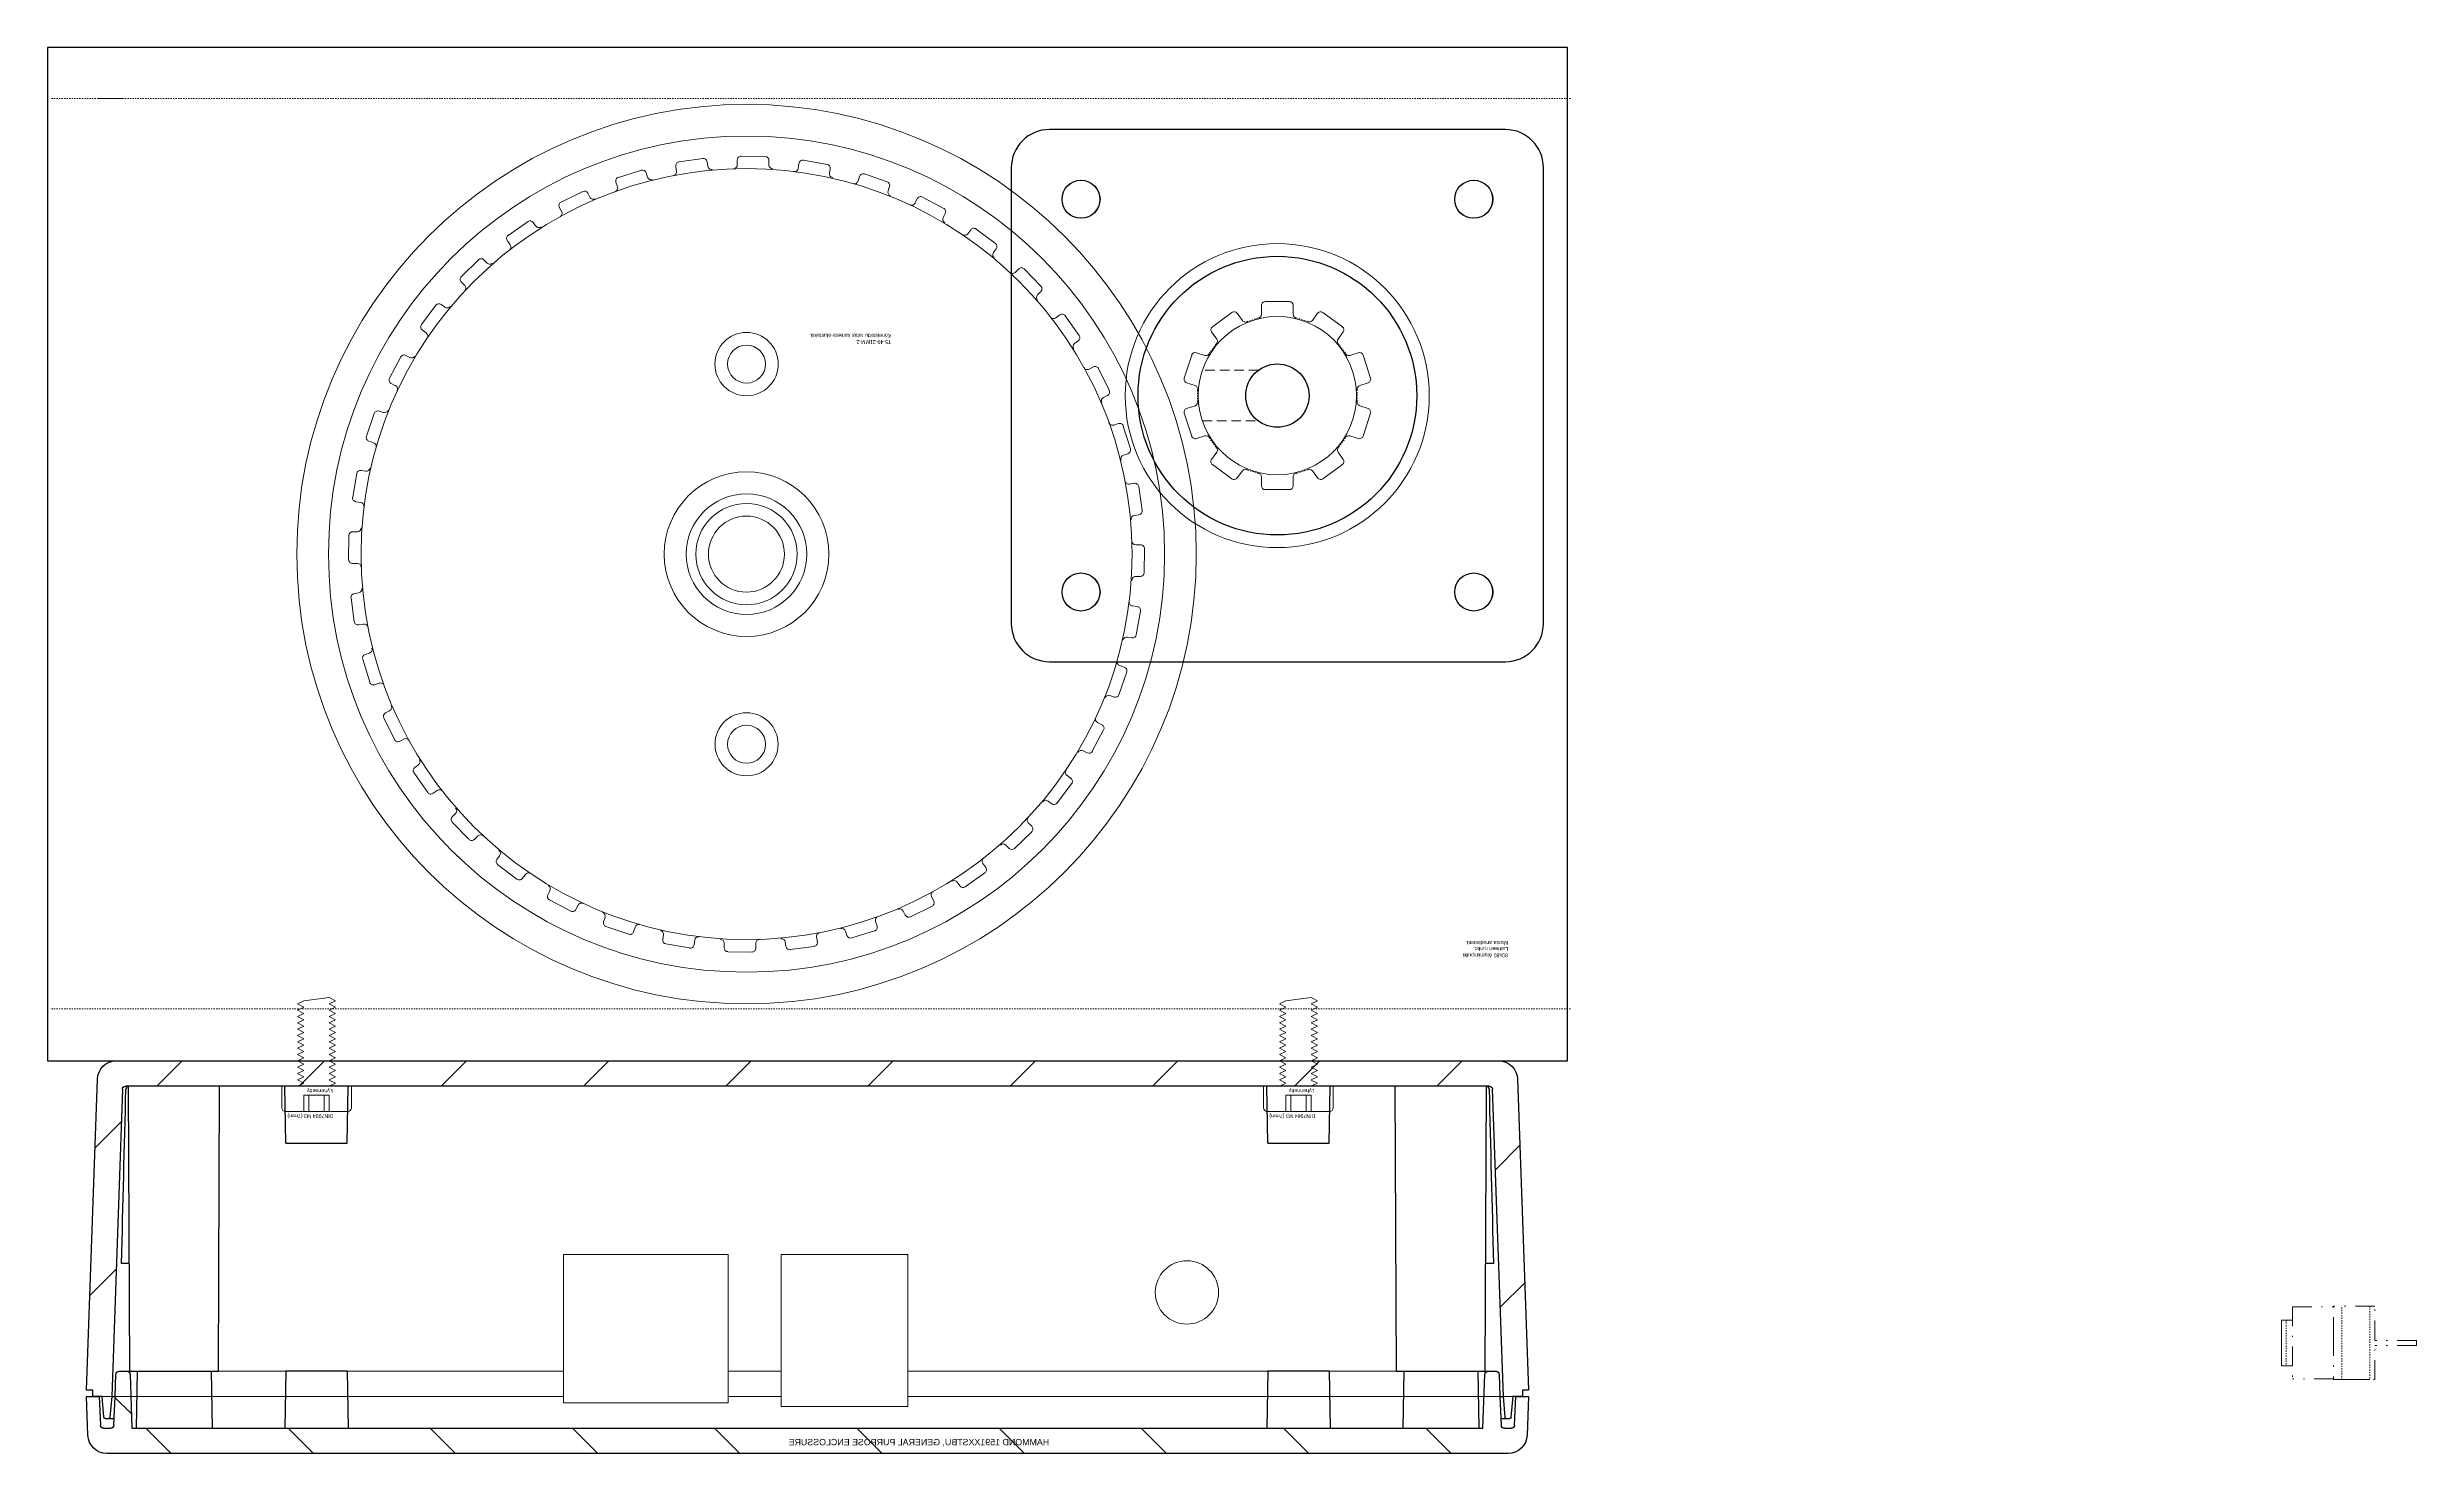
# Model space of a CAD drawing. Header units: millimetres. Extents: x -784753 to 2539, y -321 to 77802.
# Drawn here: x 1124.9 to 1311.9, y 146.5 to 257.5 of the extents above; entities that cross this region are included whole.
import ezdxf

# ---------------------------------------------------------------- set-up
doc = ezdxf.new("R2010")
doc.units = ezdxf.units.MM
doc.header["$LTSCALE"] = 0.12
for name, pattern in [('CHAIN', [0.7087, 0.4724, -0.0591, 0.1181, -0.0591]), ('DASHDOT', [25.4, 12.7, -6.35, 0, -6.35]), ('HIDDEN', [9.525, 6.35, -3.175]), ('phl_center', [0.75, 0.4, -0.35])]:
    doc.linetypes.add(name, pattern=pattern)
doc.layers.add('ATTRIBUUTIT', color=61, linetype='Continuous', plot=False)
for name, color, linetype in [('CAMERA-PLATFORM', 71, 'Continuous'), ('MOOTTORI_KAMERAN_KÄÄNTÄJÄ', 111, 'Continuous'), ('PULTIT_MUTTERIT_RUUVIT', 131, 'Continuous'), ('RATTAAT', 10, 'Continuous'), ('RATTAAT_2', 30, 'Continuous'), ('RUNKO', 140, 'Continuous')]:
    doc.layers.add(name, color=color, linetype=linetype)
doc.layers.add('HOLE_THROUGH', color=4, linetype='DASHDOT', lineweight=9)
doc.layers.add('OHJAINKOTELO', color=7, linetype='Continuous', true_color=0xdabefd)
doc.styles.add('Note Text (ANSI)', font='arial.ttf')

# ---------------------------------------------------------------- blocks, each defined once
blk = doc.blocks.new('HAMMOND-1591XXBTBU-LEFT')
h = blk.add_hatch()
h.set_pattern_fill('ANSI31', color=256, scale=63.5, style=0)
h.set_pattern_definition([(45, (-524.946, -268.1784), (-5.61266, 5.61266), [])])
edge = h.paths.add_edge_path()
edge.add_ellipse((1.5, -0.05), major_axis=(0, 1.5), ratio=1, start_angle=0, end_angle=88)
edge.add_line((0, 0), (-0.11, -3.05))
edge.add_line((-0.11, -3.05), (0.38, -3.05))
edge.add_line((0.38, -3.05), (0.89, -3.05))
edge.add_line((0.89, -3.05), (0.99, -0.79))
edge.add_ellipse((1.24, -0.8), major_axis=(-0.25, 0.011), ratio=1, start_angle=272.5, end_angle=360, ccw=False)
edge.add_line((1.24, -0.55), (1.79, -0.55))
edge.add_ellipse((1.79, -0.8), major_axis=(0, 0.25), ratio=1, start_angle=272.5, end_angle=360, ccw=False)
edge.add_line((2.04, -0.79), (2.14, -3.05))
edge.add_line((2.14, -3.05), (2.2, -4.81))
edge.add_ellipse((2.45, -4.8), major_axis=(0.25, 0.009), ratio=1, start_angle=180, end_angle=268)
edge.add_line((2.45, -5.05), (3.08, -5.05))
edge.add_ellipse((3.08, -4.8), major_axis=(0, -0.25), ratio=1, start_angle=0, end_angle=88)
edge.add_line((3.33, -4.81), (3.48, -0.55))
edge.add_line((3.48, -0.55), (110.12, -0.55))
edge.add_line((110.12, -0.55), (110.27, -4.81))
edge.add_ellipse((110.52, -4.8), major_axis=(0.25, 0.009), ratio=1, start_angle=180, end_angle=268)
edge.add_line((110.52, -5.05), (111.15, -5.05))
edge.add_ellipse((111.15, -4.8), major_axis=(0, -0.25), ratio=1, start_angle=0, end_angle=88)
edge.add_line((111.4, -4.81), (111.46, -3.05))
edge.add_line((111.46, -3.05), (111.56, -0.79))
edge.add_ellipse((111.81, -0.8), major_axis=(-0.25, 0.011), ratio=1, start_angle=272.5, end_angle=360, ccw=False)
edge.add_line((111.81, -0.55), (112.36, -0.55))
edge.add_ellipse((112.36, -0.8), major_axis=(0, 0.25), ratio=1, start_angle=272.5, end_angle=360, ccw=False)
edge.add_line((112.61, -0.79), (112.71, -3.05))
edge.add_line((112.71, -3.05), (113.23, -3.05))
edge.add_line((113.23, -3.05), (113.71, -3.05))
edge.add_line((113.71, -3.05), (113.6, 0))
edge.add_ellipse((112.1, -0.05), major_axis=(0.05, -1.5), ratio=1, start_angle=90, end_angle=178)
edge.add_line((112.1, 1.45), (1.5, 1.45))
h = blk.add_hatch()
h.set_pattern_fill('ANSI31', color=256, scale=63.5, angle=-90, style=0)
h.set_pattern_definition([(-45, (-524.946, -268.1784), (5.61266, 5.61266), [])])
edge = h.paths.add_edge_path()
edge.add_line((113.23, -3.55), (113.23, -3.05))
edge.add_line((113.23, -3.05), (112.71, -3.05))
edge.add_line((112.71, -3.05), (112.48, -3.05))
edge.add_line((112.48, -3.05), (112.33, -1.42))
edge.add_ellipse((112.21, -1.43), major_axis=(0.125, 0.011), ratio=1, start_angle=360, end_angle=445)
edge.add_line((112.21, -1.3), (111.99, -1.3))
edge.add_ellipse((111.99, -1.43), major_axis=(0, 0.125), ratio=1, start_angle=0, end_angle=85)
edge.add_line((111.87, -1.42), (111.73, -3.05))
edge.add_line((111.73, -3.05), (110.88, -27.31))
edge.add_ellipse((110.63, -27.3), major_axis=(-0.009, -0.25), ratio=1, start_angle=2, end_angle=90, ccw=False)
edge.add_line((110.63, -27.55), (2.97, -27.55))
edge.add_ellipse((2.97, -27.3), major_axis=(-0.25, 0), ratio=1, start_angle=2, end_angle=90, ccw=False)
edge.add_line((2.72, -27.31), (1.88, -3.05))
edge.add_line((1.88, -3.05), (1.73, -1.42))
edge.add_ellipse((1.61, -1.43), major_axis=(0.125, 0.011), ratio=1, start_angle=360, end_angle=445)
edge.add_line((1.61, -1.3), (1.39, -1.3))
edge.add_ellipse((1.39, -1.43), major_axis=(0, 0.125), ratio=1, start_angle=0, end_angle=85)
edge.add_line((1.27, -1.42), (1.13, -3.05))
edge.add_line((1.13, -3.05), (0.89, -3.05))
edge.add_line((0.89, -3.05), (0.38, -3.05))
edge.add_line((0.38, -3.05), (0.38, -3.55))
edge.add_line((0.38, -3.55), (-0.11, -3.55))
edge.add_line((-0.11, -3.55), (0.75, -28.1))
edge.add_ellipse((2.25, -28.05), major_axis=(-0.05, 1.5), ratio=1, start_angle=90, end_angle=178)
edge.add_line((2.25, -29.55), (111.35, -29.55))
edge.add_ellipse((111.35, -28.05), major_axis=(0, -1.5), ratio=1, start_angle=0, end_angle=88)
edge.add_line((112.85, -28.1), (113.71, -3.55))
edge.add_line((113.71, -3.55), (113.23, -3.55))
for p, q in [((0, 0), (-0.11, -3.05)), ((112.1, 1.45), (1.5, 1.45)), ((113.71, -3.05), (113.6, 0)), ((0.89, -3.05), (0.99, -0.79)), ((1.27, -1.42), (1.13, -3.05)), ((1.24, -0.55), (1.79, -0.55)), ((1.61, -1.3), (1.39, -1.3)), ((2.07, -1.3), (1.61, -1.3)), ((1.88, -3.05), (1.73, -1.42)), ((2.04, -0.79), (2.14, -3.05)), ((3.33, -4.81), (3.48, -0.55)), ((3.48, -0.55), (110.12, -0.55)), ((3.88, -5.05), (3.8, -0.55)), ((9.72, -5.05), (9.8, -0.55)), ((15.63, -5.05), (15.55, -0.55)), ((20.47, -5.05), (20.55, -0.55)), ((93.13, -5.05), (93.05, -0.55)), ((97.97, -5.05), (98.05, -0.55)), ((103.88, -5.05), (103.8, -0.55)), ((109.72, -5.05), (109.8, -0.55)), ((110.12, -0.55), (110.27, -4.81)), ((111.46, -3.05), (111.56, -0.79)), ((111.99, -1.3), (111.54, -1.3)), ((111.87, -1.42), (111.73, -3.05)), ((111.81, -0.55), (112.36, -0.55)), ((112.21, -1.3), (111.99, -1.3)), ((112.48, -3.05), (112.33, -1.42)), ((112.61, -0.79), (112.71, -3.05)), ((-0.11, -3.05), (0.89, -3.05)), ((0.38, -3.55), (-0.11, -3.55)), ((-0.11, -3.55), (0.75, -28.1)), ((1.13, -3.05), (0.38, -3.05)), ((0.38, -3.05), (0.38, -3.55)), ((2.72, -27.31), (1.88, -3.05)), ((1.88, -3.05), (2.14, -3.05)), ((2.14, -3.05), (2.2, -4.81)), ((111.73, -3.05), (110.88, -27.31)), ((111.4, -4.81), (111.46, -3.05)), ((111.46, -3.05), (111.73, -3.05)), ((113.23, -3.05), (112.48, -3.05)), ((112.71, -3.05), (113.71, -3.05)), ((112.85, -28.1), (113.71, -3.55)), ((113.23, -3.55), (113.23, -3.05)), ((113.71, -3.55), (113.23, -3.55)), ((2.45, -5.05), (3.08, -5.05)), ((3.08, -5.05), (3.3, -5.05)), ((3.3, -5.05), (3.2, -27.55)), ((3.3, -5.05), (10.3, -5.05)), ((10.3, -5.05), (10.4, -27.55)), ((20.47, -5.05), (15.63, -5.05)), ((97.97, -5.05), (93.13, -5.05)), ((103.3, -5.05), (103.2, -27.55)), ((103.3, -5.05), (110.3, -5.05)), ((110.3, -5.05), (110.4, -27.55)), ((110.3, -5.05), (110.52, -5.05)), ((110.52, -5.05), (111.15, -5.05)), ((3.26, -13.55), (2.66, -13.55)), ((110.94, -13.55), (110.34, -13.55)), ((15.63, -23.05), (15.55, -27.55)), ((15.63, -23.05), (20.47, -23.05)), ((20.47, -23.05), (20.55, -27.55)), ((93.13, -23.05), (93.05, -27.55)), ((93.13, -23.05), (97.97, -23.05)), ((97.97, -23.05), (98.05, -27.55)), ((110.63, -27.55), (2.97, -27.55)), ((2.25, -29.55), (111.35, -29.55))]:
    blk.add_line(p, q)
at = {"lineweight": 0}
for p, q in [((37.53, -3.05), (-0.11, -3.05)), ((37.53, -14.27), (37.53, -2.57)), ((50.03, -2.57), (37.53, -2.57)), ((50.03, -2.57), (50.53, -2.57)), ((50.53, -2.57), (50.53, -14.27)), ((54.73, -3.05), (50.53, -3.05)), ((64.73, -2.27), (54.73, -2.27)), ((54.73, -3.05), (54.73, -2.27)), ((54.73, -14.27), (54.73, -3.05)), ((64.73, -2.77), (64.73, -2.27)), ((64.73, -3.05), (64.73, -2.77)), ((112.48, -3.05), (64.73, -3.05)), ((64.73, -3.05), (64.73, -13.77)), ((2.77, -5.05), (37.53, -5.05)), ((50.53, -5.05), (54.73, -5.05)), ((64.73, -5.05), (110.52, -5.05)), ((50.53, -14.27), (37.53, -14.27)), ((38.03, -14.27), (37.53, -14.27)), ((50.53, -13.77), (50.53, -14.27)), ((55.23, -14.27), (54.73, -14.27)), ((64.73, -14.27), (55.23, -14.27)), ((64.73, -13.77), (64.73, -14.27))]:
    blk.add_line(p, q, dxfattribs=at)
at = {"flags": 128}
for points in [[(3.18, -27.55), (3.17, -27.55), (3.16, -27.55), (3.15, -27.55), (3.14, -27.54), (3.13, -27.54), (3.12, -27.54), (3.11, -27.53), (3.1, -27.52), (3.09, -27.51), (3.08, -27.5), (3.07, -27.5), (3.06, -27.48), (3.05, -27.47), (3.04, -27.46), (3.04, -27.45), (3.03, -27.44), (3.02, -27.42), (3.02, -27.41), (3.01, -27.39), (3.01, -27.38), (3.01, -27.36), (3.01, -27.35), (3, -27.33), (3, -27.31)], [(110.6, -27.31), (110.6, -27.33), (110.6, -27.35), (110.59, -27.36), (110.59, -27.38), (110.59, -27.39), (110.58, -27.41), (110.58, -27.42), (110.57, -27.44), (110.57, -27.45), (110.56, -27.46), (110.55, -27.47), (110.54, -27.48), (110.53, -27.5), (110.53, -27.5), (110.52, -27.51), (110.51, -27.52), (110.5, -27.53), (110.49, -27.54), (110.47, -27.54), (110.46, -27.54), (110.45, -27.55), (110.44, -27.55), (110.43, -27.55), (110.42, -27.55)]]:
    blk.add_lwpolyline(points, dxfattribs=at)
at = {"lineweight": 0}
blk.add_circle((86.75, -11.27), 2.5, dxfattribs=at)
for centre, radius, start, end in [((1.5, -0.05), 1.5, 90, 178), ((112.1, -0.05), 1.5, 2, 90), ((1.24, -0.8), 0.25, 90, 177.5), ((1.39, -1.43), 0.125, 90, 175), ((1.61, -1.43), 0.125, 5, 90), ((1.79, -0.8), 0.25, 2.5, 90), ((111.81, -0.8), 0.25, 90, 177.5), ((111.99, -1.43), 0.125, 90, 175), ((112.21, -1.43), 0.125, 5, 90), ((112.36, -0.8), 0.25, 2.5, 90), ((2.45, -4.8), 0.25, 182, 270), ((3.08, -4.8), 0.25, 270, 358), ((110.52, -4.8), 0.25, 182, 270), ((111.15, -4.8), 0.25, 270, 358), ((2.97, -27.3), 0.25, 182, 270), ((110.63, -27.3), 0.25, 270, 358), ((2.25, -28.05), 1.5, 182, 270), ((111.35, -28.05), 1.5, 270, 358)]:
    blk.add_arc(centre, radius, start, end)
for centre, major_axis, start_param, end_param in [((3.73, 1.09), (-2.59, 114.58), 1.698683, 1.821053), ((109.87, 1.09), (2.59, 114.58), 4.462133, 4.584503)]:
    blk.add_ellipse(centre, major_axis=major_axis, ratio=0.012351, start_param=start_param, end_param=end_param)
at = {"layer": 'ATTRIBUUTIT', "lineweight": 0, "insert": (75.88, 0.29), "char_height": 2.5, "width": 43.6242, "attachment_point": 1, "rotation": 180, "style": 'Note Text (ANSI)'}
blk.add_mtext('{\\fArial|b0|i0|c0|p0;\\H0.2x;HAMMOND 1591XXSTBU, GENERAL PURPOSE ENCLOSSURE}', dxfattribs=at)
blk = doc.blocks.new('ALUMIINIPUTKI-80X80-TOPS')
for p, q in [((120, 0), (0, 0)), ((0, 0), (0, -80)), ((120, -80), (120, 0)), ((0, -80), (120, -80))]:
    blk.add_line(p, q)
at = {"linetype": 'phl_center', "lineweight": 0}
for p, q in [((-0.22, -4.12), (119.78, -4.12)), ((-0.22, -75.97), (119.78, -75.97))]:
    blk.add_line(p, q, dxfattribs=at)
at = {"lineweight": 0}
for p, q in [((115, -75.97), (114, -75.97)), ((115, -75.97), (116, -75.97)), ((36.43, -80), (33.93, -80)), ((36.43, -80), (38.93, -80)), ((60, -80), (40, -80)), ((60, -80), (80, -80)), ((83.57, -80), (81.07, -80)), ((83.57, -80), (86.07, -80))]:
    blk.add_line(p, q, dxfattribs=at)
for centre, radius in [((7.42, -37.01), 1.5), ((38.42, -37.01), 1.5), ((64.82, -40), 3), ((22.92, -52.51), 12), ((7.42, -68.01), 1.5), ((38.42, -68.01), 1.5)]:
    blk.add_circle(centre, radius, dxfattribs=at)
at = {"layer": 'ATTRIBUUTIT', "lineweight": 0, "flags": 8}
for tag, p in [('_TYYPPI', (4.71, -8.48)), ('_KUVAUS', (4.71, -8.98)), ('_NOTES', (4.71, -9.46)), ('_NOTES_RIVI2', (4.71, -9.93)), ('_NOTES_RIVI3', (4.71, -10.4))]:
    blk.add_attdef(tag, p, '', height=0.3, dxfattribs=at)
blk = doc.blocks.new('M3x7-DIN7984-LSIDE')
at = {"lineweight": 0}
for p, q in [((0.3, 2), (5.2, 2)), ((1.75, 0.71), (1.75, 2)), ((2.15, 0.71), (2.15, 2)), ((3.35, 0.71), (3.35, 2)), ((3.75, 0.71), (3.75, 2)), ((0, 0), (0, 1.7)), ((5.5, 0), (0, 0)), ((2.75, 0), (1.25, 0)), ((1.75, 0), (1.25, -0.25)), ((2.75, 0.71), (1.75, 0.71)), ((1.75, 0.71), (2.15, 0.71)), ((2.75, 0.71), (3.75, 0.71)), ((2.75, 0), (4.25, 0)), ((3.75, 0.71), (3.35, 0.71)), ((3.75, 0.71), (3.45, 0.71)), ((4.25, 0), (3.75, -0.25)), ((5.5, 1.7), (5.5, 0)), ((1.25, -0.24), (1.75, -0.49)), ((1.75, -0.5), (1.25, -0.75)), ((1.25, -0.74), (1.75, -0.99)), ((1.75, -1), (1.25, -1.25)), ((1.25, -1.24), (1.75, -1.49)), ((1.75, -1.5), (1.25, -1.75)), ((1.25, -1.74), (1.75, -1.99)), ((3.75, -0.25), (4.25, -0.5)), ((4.25, -0.5), (3.75, -0.75)), ((3.75, -0.75), (4.25, -1)), ((4.25, -1), (3.75, -1.25)), ((3.75, -1.25), (4.25, -1.5)), ((4.25, -1.5), (3.75, -1.75)), ((3.75, -1.75), (4.25, -2)), ((1.75, -2), (1.25, -2.25)), ((1.25, -2.24), (1.75, -2.49)), ((1.75, -2.5), (1.25, -2.75)), ((1.25, -2.74), (1.75, -2.99)), ((1.75, -3), (1.25, -3.25)), ((1.25, -3.24), (1.75, -3.49)), ((1.75, -3.5), (1.25, -3.75)), ((4.25, -2), (3.75, -2.25)), ((3.75, -2.25), (4.25, -2.5)), ((4.25, -2.5), (3.75, -2.75)), ((3.75, -2.75), (4.25, -3)), ((4.25, -3), (3.75, -3.25)), ((3.75, -3.25), (4.25, -3.5)), ((4.25, -3.5), (3.75, -3.75)), ((1.25, -3.74), (1.75, -3.99)), ((1.75, -4), (1.25, -4.25)), ((1.25, -4.24), (1.75, -4.49)), ((1.75, -4.5), (1.25, -4.75)), ((1.25, -4.74), (1.75, -4.99)), ((1.75, -5), (1.25, -5.25)), ((1.25, -5.24), (1.75, -5.49)), ((1.75, -5.5), (1.25, -5.75)), ((3.75, -3.75), (4.25, -4)), ((4.25, -4), (3.75, -4.25)), ((3.75, -4.25), (4.25, -4.5)), ((4.25, -4.5), (3.75, -4.75)), ((3.75, -4.75), (4.25, -5)), ((4.25, -5), (3.75, -5.25)), ((3.75, -5.25), (4.25, -5.5)), ((4.25, -5.5), (3.75, -5.75)), ((1.25, -5.74), (1.75, -5.99)), ((1.75, -6), (1.25, -6.25)), ((1.25, -6.24), (1.75, -6.49)), ((1.75, -6.5), (1.25, -6.75)), ((1.25, -6.74), (1.75, -6.99)), ((3.75, -6.75), (1.75, -7)), ((3.75, -5.75), (4.25, -6)), ((4.25, -6), (3.75, -6.25)), ((3.75, -6.25), (4.25, -6.5)), ((4.25, -6.5), (3.75, -6.75))]:
    blk.add_line(p, q, dxfattribs=at)
for centre, start, end in [((0.3, 1.7), 90, 180), ((5.2, 1.7), 0, 90)]:
    blk.add_arc(centre, 0.3, start, end, dxfattribs=at)
at = {"layer": 'ATTRIBUUTIT', "lineweight": 0, "flags": 8}
for tag, p in [('_TYYPPI', (1.41, 2.21)), ('_NOTE', (1.48, 0.22))]:
    blk.add_attdef(tag, p, '', height=0.3, dxfattribs=at)
blk = doc.blocks.new('T5-40-CAMERA-PLATFORM-TSIDE')
at = {"lineweight": 0}
for p, q in [((-8.3, 30.3), (-10.11, 29.74)), ((-7.81, 29.76), (-7.92, 30.11)), ((-5.59, 30.61), (-5.53, 30.22)), ((-3.45, 31.22), (-5.33, 30.96)), ((-3.06, 30.61), (-3.11, 30.97)), ((-0.73, 31.11), (-0.73, 30.72)), ((1.47, 31.38), (-0.43, 31.41)), ((1.77, 30.72), (1.77, 31.08)), ((4.14, 30.84), (4.08, 30.45)), ((6.36, 30.76), (4.49, 31.09)), ((6.55, 30.06), (6.61, 30.42)), ((11.1, 29.39), (9.3, 30.01)), ((-12.93, 28.63), (-14.64, 27.79)), ((-12.37, 28.17), (-12.53, 28.5)), ((-10.31, 29.36), (-10.19, 28.99)), ((8.92, 29.81), (8.8, 29.44)), ((11.17, 28.67), (11.29, 29.01)), ((13.47, 28.05), (13.29, 27.7)), ((15.56, 27.29), (13.88, 28.18)), ((-17.25, 26.25), (-18.81, 25.16)), ((-16.62, 25.89), (-16.84, 26.18)), ((-14.78, 27.39), (-14.6, 27.04)), ((15.52, 26.57), (15.69, 26.89)), ((-18.88, 24.74), (-18.65, 24.42)), ((17.7, 25.6), (17.46, 25.28)), ((19.64, 24.52), (18.12, 25.66)), ((-21.15, 23.23), (-22.51, 21.91)), ((-20.47, 22.97), (-20.73, 23.23)), ((19.49, 23.81), (19.7, 24.1)), ((21.48, 22.52), (21.2, 22.24)), ((23.23, 21.15), (21.91, 22.51)), ((-22.52, 21.48), (-22.24, 21.2)), ((22.97, 20.47), (23.23, 20.73)), ((-24.52, 19.64), (-25.66, 18.12)), ((-23.81, 19.49), (-24.1, 19.7)), ((24.74, 18.88), (24.42, 18.65)), ((26.25, 17.25), (25.16, 18.81)), ((-25.6, 17.7), (-25.28, 17.46)), ((25.89, 16.62), (26.18, 16.84)), ((-27.29, 15.56), (-28.18, 13.88)), ((-26.57, 15.52), (-26.89, 15.69)), ((-28.05, 13.47), (-27.7, 13.29)), ((27.39, 14.78), (27.04, 14.6)), ((28.63, 12.93), (27.79, 14.64)), ((-28.67, 11.17), (-29.01, 11.29)), ((28.17, 12.37), (28.5, 12.53)), ((-29.39, 11.1), (-30.01, 9.3)), ((29.36, 10.31), (28.99, 10.19)), ((30.3, 8.3), (29.74, 10.11)), ((-29.81, 8.92), (-29.44, 8.8)), ((29.76, 7.81), (30.11, 7.92)), ((-30.76, 6.36), (-31.09, 4.49)), ((-30.06, 6.55), (-30.42, 6.61)), ((-30.84, 4.14), (-30.45, 4.08)), ((30.61, 5.59), (30.22, 5.53)), ((31.22, 3.45), (30.96, 5.33)), ((30.61, 3.06), (30.97, 3.11)), ((-31.38, 1.47), (-31.41, -0.43)), ((-30.72, 1.77), (-31.08, 1.77)), ((31.11, 0.73), (30.72, 0.73)), ((31.38, -1.47), (31.41, 0.43)), ((-31.11, -0.73), (-30.72, -0.73)), ((30.72, -1.77), (31.08, -1.77)), ((-31.22, -3.45), (-30.96, -5.33)), ((-30.61, -3.06), (-30.97, -3.11)), ((-30.61, -5.59), (-30.22, -5.53)), ((30.84, -4.14), (30.45, -4.08)), ((30.76, -6.36), (31.09, -4.49)), ((30.06, -6.55), (30.42, -6.61)), ((-30.3, -8.3), (-29.74, -10.11)), ((-29.76, -7.81), (-30.11, -7.92)), ((29.39, -11.1), (30.01, -9.3)), ((29.81, -8.92), (29.44, -8.8)), ((-29.36, -10.31), (-28.99, -10.19)), ((28.67, -11.17), (29.01, -11.29)), ((-28.63, -12.93), (-27.79, -14.64)), ((-28.17, -12.37), (-28.5, -12.53)), ((-27.39, -14.78), (-27.04, -14.6)), ((27.29, -15.56), (28.18, -13.88)), ((28.05, -13.47), (27.7, -13.29)), ((-25.89, -16.62), (-26.18, -16.84)), ((26.57, -15.52), (26.89, -15.69)), ((-26.25, -17.25), (-25.16, -18.81)), ((-24.74, -18.88), (-24.42, -18.65)), ((24.52, -19.64), (25.66, -18.12)), ((25.6, -17.7), (25.28, -17.46)), ((-22.97, -20.47), (-23.23, -20.73)), ((23.81, -19.49), (24.1, -19.7)), ((-23.23, -21.15), (-21.91, -22.51)), ((-21.48, -22.52), (-21.2, -22.24)), ((21.15, -23.23), (22.51, -21.91)), ((22.52, -21.48), (22.24, -21.2)), ((-19.49, -23.81), (-19.7, -24.1)), ((20.47, -22.97), (20.73, -23.23)), ((-19.64, -24.52), (-18.12, -25.66)), ((-17.7, -25.6), (-17.46, -25.28)), ((16.62, -25.89), (16.84, -26.18)), ((17.25, -26.25), (18.81, -25.16)), ((18.88, -24.74), (18.65, -24.42)), ((-15.52, -26.57), (-15.69, -26.89)), ((-15.56, -27.29), (-13.88, -28.18)), ((-13.47, -28.05), (-13.29, -27.7)), ((12.93, -28.63), (14.64, -27.79)), ((14.78, -27.39), (14.6, -27.04)), ((-11.17, -28.67), (-11.29, -29.01)), ((-11.1, -29.39), (-9.3, -30.01)), ((-8.92, -29.81), (-8.8, -29.44)), ((7.81, -29.76), (7.92, -30.11)), ((8.3, -30.3), (10.11, -29.74)), ((10.31, -29.36), (10.19, -28.99)), ((12.37, -28.17), (12.53, -28.5)), ((-6.55, -30.06), (-6.61, -30.42)), ((-6.36, -30.76), (-4.49, -31.09)), ((-4.14, -30.84), (-4.08, -30.45)), ((-1.77, -30.72), (-1.77, -31.08)), ((-1.47, -31.38), (0.43, -31.41)), ((0.73, -31.11), (0.73, -30.72)), ((3.06, -30.61), (3.11, -30.97)), ((3.45, -31.22), (5.33, -30.96)), ((5.59, -30.61), (5.53, -30.22))]:
    blk.add_line(p, q, dxfattribs=at)
for radius in [33, 30.43, 6.5, 4]:
    blk.add_circle((0, 0), radius, dxfattribs=at)
for centre, start, end in [((-8.21, 30.01), 18, 107.0533), ((-5.82, 30.18), 279, 9), ((-5.29, 30.66), 98.0533, 189), ((-3.41, 30.93), 9, 98.0533), ((-2.76, 30.66), 189, 279), ((-1.03, 30.72), 270, 0), ((-0.43, 31.11), 89.0533, 180), ((1.47, 31.08), 0, 89.0533), ((2.07, 30.72), 180, 270), ((3.79, 30.5), 261, 351), ((4.44, 30.8), 80.0533, 171), ((6.31, 30.47), 351, 80.0533), ((6.85, 30.01), 171, 261), ((9.2, 29.72), 71.0533, 162), ((-12.8, 28.36), 27, 116.0533), ((-12.1, 28.31), 207, 297), ((-10.47, 28.89), 288, 18), ((-10.02, 29.46), 107.0533, 198), ((-7.52, 29.85), 198, 288), ((8.51, 29.53), 252, 342), ((11, 29.11), 342, 71.0533), ((11.46, 28.57), 162, 252), ((13.74, 27.92), 62.0533, 153), ((-17.08, 26.01), 36, 125.0533), ((-14.51, 27.52), 116.0533, 207), ((-14.86, 26.9), 297, 27), ((13.03, 27.84), 243, 333), ((15.79, 26.43), 153, 243), ((15.42, 27.03), 333, 62.0533), ((-18.64, 24.92), 125.0533, 216), ((-18.89, 24.24), 306, 36), ((-16.38, 26.07), 216, 306), ((17.22, 25.46), 234, 324), ((17.94, 25.42), 53.0533, 144), ((19.46, 24.28), 324, 53.0533), ((-20.94, 23.02), 45, 134.0533), ((-20.26, 23.18), 225, 315), ((19.73, 23.63), 144, 234), ((21.69, 22.3), 44.0533, 135), ((-22.3, 21.69), 134.0533, 225), ((-22.45, 20.99), 315, 45), ((20.99, 22.45), 225, 315), ((23.02, 20.94), 315, 44.0533), ((-24.28, 19.46), 54, 143.0533), ((-23.63, 19.73), 234, 324), ((23.18, 20.26), 135, 225), ((24.24, 18.89), 216, 306), ((24.92, 18.64), 35.0533, 126), ((-25.42, 17.94), 143.0533, 234), ((-25.46, 17.22), 324, 54), ((26.01, 17.08), 306, 35.0533), ((-27.03, 15.42), 63, 152.0533), ((-26.43, 15.79), 243, 333), ((26.07, 16.38), 126, 216), ((-27.92, 13.74), 152.0533, 243), ((-27.84, 13.03), 333, 63), ((26.9, 14.86), 207, 297), ((27.52, 14.51), 26.0533, 117), ((-29.11, 11), 72, 161.0533), ((-28.57, 11.46), 252, 342), ((28.31, 12.1), 117, 207), ((28.36, 12.8), 297, 26.0533), ((28.89, 10.47), 198, 288), ((29.46, 10.02), 17.0533, 108), ((-29.72, 9.2), 161.0533, 252), ((-29.53, 8.51), 342, 72), ((29.85, 7.52), 108, 198), ((30.01, 8.21), 288, 17.0533), ((-30.47, 6.31), 81, 170.0533), ((-30.01, 6.85), 261, 351), ((30.18, 5.82), 189, 279), ((-30.8, 4.44), 170.0533, 261), ((-30.5, 3.79), 351, 81), ((30.66, 5.29), 8.0533, 99), ((-30.72, 2.07), 270, 0), ((30.66, 2.76), 99, 189), ((30.93, 3.41), 279, 8.0533), ((-31.08, 1.47), 90, 179.0533), ((30.72, 1.03), 180, 270), ((31.11, 0.43), 359.0533, 90), ((-31.11, -0.43), 179.0533, 270), ((-30.72, -1.03), 0, 90), ((30.72, -2.07), 90, 180), ((31.08, -1.47), 270, 359.0533), ((-30.93, -3.41), 99, 188.0533), ((-30.66, -2.76), 279, 9), ((30.5, -3.79), 171, 261), ((-30.66, -5.29), 188.0533, 279), ((-30.18, -5.82), 9, 99), ((30.8, -4.44), 350.0533, 81), ((-29.85, -7.52), 288, 18), ((30.01, -6.85), 81, 171), ((30.47, -6.31), 261, 350.0533), ((-30.01, -8.21), 108, 197.0533), ((29.53, -8.51), 162, 252), ((29.72, -9.2), 341.0533, 72), ((-29.46, -10.02), 197.0533, 288), ((-28.89, -10.47), 18, 108), ((28.57, -11.46), 72, 162), ((29.11, -11), 252, 341.0533), ((-28.36, -12.8), 117, 206.0533), ((-28.31, -12.1), 297, 27), ((27.84, -13.03), 153, 243), ((-27.52, -14.51), 206.0533, 297), ((-26.9, -14.86), 27, 117), ((27.92, -13.74), 332.0533, 63), ((-26.07, -16.38), 306, 36), ((26.43, -15.79), 63, 153), ((27.03, -15.42), 243, 332.0533), ((-26.01, -17.08), 126, 215.0533), ((-24.24, -18.89), 36, 126), ((25.46, -17.22), 144, 234), ((25.42, -17.94), 323.0533, 54), ((-24.92, -18.64), 215.0533, 306), ((-23.18, -20.26), 315, 45), ((23.63, -19.73), 54, 144), ((24.28, -19.46), 234, 323.0533), ((-23.02, -20.94), 135, 224.0533), ((-20.99, -22.45), 45, 135), ((22.45, -20.99), 135, 225), ((22.3, -21.69), 314.0533, 45), ((-21.69, -22.3), 224.0533, 315), ((-19.46, -24.28), 144, 233.0533), ((-19.73, -23.63), 324, 54), ((18.89, -24.24), 126, 216), ((20.26, -23.18), 45, 135), ((20.94, -23.02), 225, 314.0533), ((-17.94, -25.42), 233.0533, 324), ((-17.22, -25.46), 54, 144), ((-15.79, -26.43), 333, 63), ((16.38, -26.07), 36, 126), ((18.64, -24.92), 305.0533, 36), ((-15.42, -27.03), 153, 242.0533), ((-13.03, -27.84), 63, 153), ((12.1, -28.31), 27, 117), ((14.86, -26.9), 117, 207), ((14.51, -27.52), 296.0533, 27), ((17.08, -26.01), 216, 305.0533), ((-13.74, -27.92), 242.0533, 333), ((-11.46, -28.57), 342, 72), ((-11, -29.11), 162, 251.0533), ((-9.2, -29.72), 251.0533, 342), ((-8.51, -29.53), 72, 162), ((-6.85, -30.01), 351, 81), ((5.82, -30.18), 99, 189), ((7.52, -29.85), 18, 108), ((10.02, -29.46), 287.0533, 18), ((10.47, -28.89), 108, 198), ((12.8, -28.36), 207, 296.0533), ((-6.31, -30.47), 171, 260.0533), ((-4.44, -30.8), 260.0533, 351), ((-3.79, -30.5), 81, 171), ((-2.07, -30.72), 0, 90), ((-1.47, -31.08), 180, 269.0533), ((0.43, -31.11), 269.0533, 0), ((1.03, -30.72), 90, 180), ((2.76, -30.66), 9, 99), ((3.41, -30.93), 189, 278.0533), ((5.29, -30.66), 278.0533, 9), ((8.21, -30.01), 198, 287.0533)]:
    blk.add_arc(centre, 0.3, start, end, dxfattribs=at)
at = {"layer": 'ATTRIBUUTIT', "lineweight": 0, "flags": 8}
for tag, p in [('_TYYPPI', (-11.42, -16.89)), ('_KUVAUS', (-11.42, -17.39)), ('_NOTES', (-11.42, -17.88)), ('_NOTES_RIVI2', (-11.42, -18.34)), ('_NOTES_RIVI3', (-11.42, -18.81))]:
    blk.add_attdef(tag, p, '', height=0.3, dxfattribs=at)
blk = doc.blocks.new('KH42JM2-TSIDE')
at = {"linetype": 'ByBlock'}
for p, q in [((18, 21), (-18, 21)), ((-21, 18), (-21, -18)), ((21, -18), (21, 18)), ((-18, -21), (18, -21))]:
    blk.add_line(p, q, dxfattribs=at)
for centre, radius in [((-15.5, 15.5), 1.5), ((15.5, 15.5), 1.5), ((0, 0), 11), ((0, 0), 2.5), ((-15.5, -15.5), 1.5), ((15.5, -15.5), 1.5)]:
    blk.add_circle(centre, radius, dxfattribs=at)
for centre, start, end in [((-18, 18), 90, 180), ((18, 18), 0, 90), ((-18, -18), 180, 270), ((18, -18), 270, 0)]:
    blk.add_arc(centre, 3, start, end, dxfattribs=at)
blk = doc.blocks.new('T5-10-MOOTTORIN-RATAS-TSIDE')
at = {"lineweight": 0}
for p, q in [((-3.59, 6.56), (-5.13, 5.44)), ((-2.76, 5.93), (-3.17, 6.5)), ((-1.25, 7.12), (-1.25, 6.42)), ((0.95, 7.42), (-0.95, 7.42)), ((1.25, 6.42), (1.25, 7.12)), ((3.17, 6.5), (2.76, 5.93)), ((5.13, 5.44), (3.59, 6.56)), ((-5.2, 5.03), (-4.79, 4.46)), ((4.79, 4.46), (5.2, 5.03)), ((-6.76, 3.2), (-7.35, 1.39)), ((-5.72, 3.17), (-6.39, 3.39)), ((6.39, 3.39), (5.72, 3.17)), ((7.35, 1.39), (6.76, 3.2)), ((-7.16, 1.01), (-6.5, 0.8)), ((6.5, 0.8), (7.16, 1.01)), ((-7.35, -1.39), (-6.76, -3.2)), ((-6.5, -0.8), (-7.16, -1.01)), ((7.16, -1.01), (6.5, -0.8)), ((6.76, -3.2), (7.35, -1.39)), ((-6.39, -3.39), (-5.72, -3.17)), ((5.72, -3.17), (6.39, -3.39)), ((-4.79, -4.46), (-5.2, -5.03)), ((-5.13, -5.44), (-3.59, -6.56)), ((3.59, -6.56), (5.13, -5.44)), ((5.2, -5.03), (4.79, -4.46)), ((-3.17, -6.5), (-2.76, -5.93)), ((-1.25, -6.42), (-1.25, -7.12)), ((-0.95, -7.42), (0.95, -7.42)), ((1.25, -7.12), (1.25, -6.42)), ((2.76, -5.93), (3.17, -6.5))]:
    blk.add_line(p, q, dxfattribs=at)
at = {"linetype": 'CHAIN', "lineweight": 0, "ltscale": 0.1}
for p, q in [((-1.55, 6.12), (-2.35, 5.87)), ((2.35, 5.87), (1.55, 6.12)), ((-4.85, 4.04), (-5.35, 3.37)), ((4.85, 4.04), (5.35, 3.37)), ((-6.3, 0.42), (-6.3, -0.42)), ((6.3, -0.42), (6.3, 0.42)), ((-5.35, -3.37), (-4.85, -4.04)), ((4.85, -4.04), (5.35, -3.37)), ((-2.35, -5.87), (-1.55, -6.12)), ((1.55, -6.12), (2.38, -5.84))]:
    blk.add_line(p, q, dxfattribs=at)
at = {"linetype": 'HIDDEN', "lineweight": 0}
for p, q in [((5.92, 2), (1.5, 2)), ((1.5, -2), (5.92, -2))]:
    blk.add_line(p, q, dxfattribs=at)
at = {"lineweight": 0}
for radius in [6.25, 2.5]:
    blk.add_circle((0, 0), radius, dxfattribs=at)
for centre, start, end in [((-3.42, 6.32), 36, 126), ((-2.52, 6.11), 216, 306), ((-1.55, 6.42), 270, 0), ((-0.95, 7.12), 90, 180), ((0.95, 7.12), 0, 90), ((1.55, 6.42), 180, 270), ((2.52, 6.11), 234, 324), ((3.42, 6.32), 54, 144), ((-4.95, 5.2), 126, 216), ((-5.03, 4.29), 306, 36), ((5.03, 4.29), 144, 234), ((4.95, 5.2), 324, 54), ((-6.48, 3.1), 72, 162), ((-5.63, 3.46), 252, 342), ((5.63, 3.46), 198, 288), ((6.48, 3.1), 18, 108), ((-7.07, 1.3), 162, 252), ((-6.59, 0.51), 342, 72), ((6.59, 0.51), 108, 198), ((7.07, 1.3), 288, 18), ((-7.07, -1.3), 108, 198), ((-6.59, -0.51), 288, 18), ((6.59, -0.51), 162, 252), ((7.07, -1.3), 342, 72), ((-6.48, -3.1), 198, 288), ((-5.63, -3.46), 18, 108), ((5.63, -3.46), 72, 162), ((6.48, -3.1), 252, 342), ((-4.95, -5.2), 144, 234), ((-5.03, -4.29), 324, 54), ((5.03, -4.29), 126, 216), ((4.95, -5.2), 306, 36), ((-3.42, -6.32), 234, 324), ((-2.52, -6.11), 54, 144), ((-1.55, -6.42), 0, 90), ((-0.95, -7.12), 180, 270), ((0.95, -7.12), 270, 0), ((1.55, -6.42), 90, 180), ((2.52, -6.11), 36, 126), ((3.42, -6.32), 216, 306)]:
    blk.add_arc(centre, 0.3, start, end, dxfattribs=at)
blk = doc.blocks.new('CAMERA-PLATFORM-TSIDE')
at = {"lineweight": 0}
for centre, radius in [((0, 0), 35.5), ((0, 0), 4.76), ((-15.01, 0), 2.49), ((15, 0), 2.5), ((-15.01, 0), 1.5), ((15, 0), 1.5)]:
    blk.add_circle(centre, radius, dxfattribs=at)
blk = doc.blocks.new('MICROSWITCH-FRONT')
at = {"lineweight": 0}
for p, q in [((1302.06, 158.07), (1302.06, 152.37)), ((1302.06, 158.07), (1305.31, 158.07)), ((1308.56, 158.12), (1305.31, 158.12)), ((1305.31, 155.72), (1305.31, 158.12)), ((1307.06, 158.12), (1308.16, 158.12)), ((1308.56, 152.32), (1308.56, 158.12)), ((1301.21, 155.22), (1301.21, 157.02)), ((1301.21, 157.02), (1301.21, 153.42)), ((1301.21, 155.22), (1301.21, 157.02)), ((1301.21, 157.02), (1302.06, 157.02)), ((1305.31, 155.72), (1305.31, 152.32)), ((1311.86, 155.42), (1308.56, 155.42)), ((1311.86, 155.22), (1311.86, 155.42)), ((1301.21, 155.22), (1301.21, 153.42)), ((1301.21, 153.42), (1302.06, 153.42)), ((1311.86, 155.02), (1308.56, 155.02)), ((1311.86, 155.22), (1311.86, 155.02)), ((1305.31, 152.37), (1302.06, 152.37)), ((1305.31, 152.32), (1308.56, 152.32)), ((1308.16, 152.32), (1305.96, 152.32)), ((1308.56, 152.32), (1308.56, 152.37))]:
    blk.add_line(p, q, dxfattribs=at)
at = {"linetype": 'phl_center', "lineweight": 0}
for p, q in [((1305.96, 152.32), (1305.96, 158.12)), ((1308.16, 158.12), (1308.16, 152.32)), ((1301.56, 157.02), (1301.56, 153.42))]:
    blk.add_line(p, q, dxfattribs=at)

msp = doc.modelspace()

# ---------------------------------------------------------------- block references
at = {"layer": 'CAMERA-PLATFORM', "lineweight": 0, "rotation": 90}
msp.add_blockref('CAMERA-PLATFORM-TSIDE', (1180.04, 217.48), dxfattribs=at)
at = {"layer": 'HOLE_THROUGH', "lineweight": 0, "ltscale": 0.1}
msp.add_blockref('MICROSWITCH-FRONT', (0, 0), dxfattribs=at)
at = {"layer": 'MOOTTORI_KAMERAN_KÄÄNTÄJÄ', "lineweight": 0, "rotation": 180}
msp.add_blockref('KH42JM2-TSIDE', (1221.94, 229.99), dxfattribs=at)
at = {"layer": 'OHJAINKOTELO', "lineweight": 0, "xscale": -1, "rotation": 180}
msp.add_blockref('HAMMOND-1591XXBTBU-LEFT', (1128.05, 147.93), dxfattribs=at)
at = {"layer": 'PULTIT_MUTTERIT_RUUVIT', "lineweight": 0, "rotation": 179.9999999999999}
for p in [(1148.85, 175.48), (1226.35, 175.48)]:
    msp.add_blockref('M3x7-DIN7984-LSIDE', p, dxfattribs=at).add_auto_attribs({'_TYYPPI': 'DIN7984 M3 (7mm)', '_NOTE': 'Lyhennetty'})
at = {"layer": 'RATTAAT', "lineweight": 0, "rotation": 180}
msp.add_blockref('T5-40-CAMERA-PLATFORM-TSIDE', (1180.04, 217.48), dxfattribs=at).add_auto_attribs({'_TYYPPI': 'T5-40-21MM-2', '_KUVAUS': 'Koneistettu ratas kamera-alustaksi.'})
at = {"layer": 'RATTAAT_2', "lineweight": 0, "rotation": 180}
msp.add_blockref('T5-10-MOOTTORIN-RATAS-TSIDE', (1221.94, 229.99), dxfattribs=at)
at = {"layer": 'RUNKO', "lineweight": 0, "rotation": 180}
msp.add_blockref('ALUMIINIPUTKI-80X80-TOPS', (1244.85, 177.48), dxfattribs=at).add_auto_attribs({'_TYYPPI': '80x80 Alumiiniputki', '_KUVAUS': 'Laitteen runko.', '_NOTES': 'Musta anodisointi.'})

doc.saveas('drawing.dxf')
